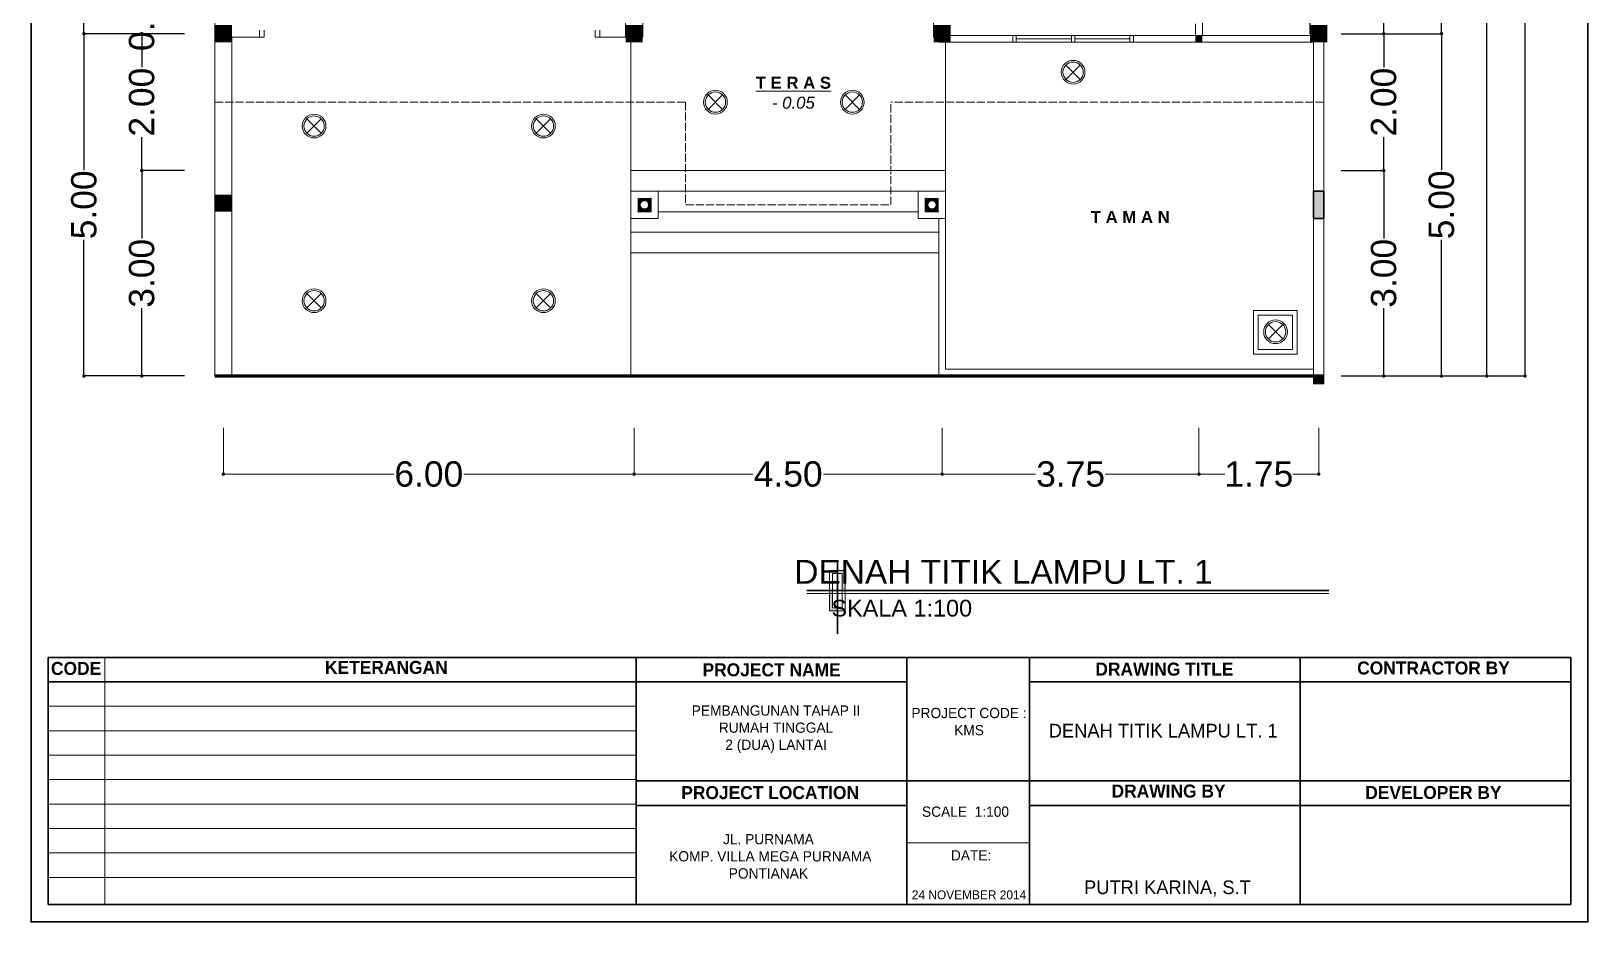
# Model space of a CAD drawing. Header units: millimetres. Extents: x 2206 to 4480, y 1579 to 6166.
# Drawn here: x 2206 to 4480, y 1579 to 2880 of the extents above; entities that cross this region are included whole.
import ezdxf

# ---------------------------------------------------------------- set-up
doc = ezdxf.new("R2010")
doc.units = ezdxf.units.MM
doc.linetypes.add('ACAD_ISO02W100', pattern=[15, 12, -3])
doc.layers.add('1', color=7, linetype='Continuous')
for name, color, linetype, lineweight in [('A_DEN_TEXT', 7, 'Continuous', 0), ('Dimensi', 7, 'Continuous', 5), ('Dinding', 7, 'Continuous', 15), ('lampu', 1, 'Continuous', 30), ('Lantai_Arsir', 8, 'Continuous', 5), ('Tangga', 250, 'Continuous', 9)]:
    doc.layers.add(name, color=color, linetype=linetype, lineweight=lineweight)
doc.styles.add('kop1', font='swisscl.ttf')
doc.styles.get("Standard").update_dxf_attribs({"font": 'arial.ttf'})
doc.dimstyles.get("Standard").update_dxf_attribs({"dimtxt": 30, "dimasz": 5, "dimexe": 2, "dimexo": 20, "dimgap": 3, "dimtad": 0, "dimlfac": 0.01, "dimzin": 0, "dimdsep": 46, "dimtxsty": 'Standard', "dimblk": 'DOT', "dimcen": 0.09, "dimadec": 0, "dimazin": 0, "dimtfac": 1, "dimtofl": 0, "dimtmove": 0, "dimatfit": 3, "dimldrblk": 'DOT', "dimfxl": 0.18, "dimtolj": 1, "dimtzin": 0, "dimarcsym": 0})

# ---------------------------------------------------------------- blocks, each defined once
blk = doc.blocks.new('_Dot')
at = {"color": 0, "linetype": 'ByBlock', "lineweight": -2}
blk.add_line((-0.5, 0), (-1, 0), dxfattribs=at)
at = {"color": 0, "linetype": 'ByBlock', "const_width": 0.5}
blk.add_lwpolyline([(-0.25, 0, 1), (0.25, 0, 1)], format="xyb", close=True, dxfattribs=at)
blk = doc.blocks.new('*D71')
at = {"layer": 'Defpoints', "color": 0}
for p in [(2487.3, 2320.8), (3087.3, 2320.8), (3087.3, 2233)]:
    blk.add_point(p, dxfattribs=at)
at = {"layer": 'Dimensi', "color": 0}
for p, q in [((2487.3, 2300.8), (2487.3, 2231)), ((3087.3, 2300.8), (3087.3, 2231)), ((2492.3, 2233), (2736.2, 2233)), ((3082.3, 2233), (2838.3, 2233))]:
    blk.add_line(p, q, dxfattribs=at)
at = {"layer": 'Dimensi', "color": 0, "xscale": 5, "yscale": 5, "zscale": 5, "rotation": 180}
blk.add_blockref('_Dot', (2487.3, 2233), dxfattribs=at)
at = {"layer": 'Dimensi', "color": 0, "xscale": 5, "yscale": 5, "zscale": 5}
blk.add_blockref('_Dot', (3087.3, 2233), dxfattribs=at)
at = {"layer": 'Dimensi', "color": 0, "insert": (2787.3, 2233), "char_height": 37, "attachment_point": 5}
blk.add_mtext('\\A1;6.00', dxfattribs=at)
blk = doc.blocks.new('*D72')
at = {"layer": 'Defpoints', "color": 0}
for p in [(3087.3, 2320.8), (3537.3, 2320.8), (3537.3, 2233)]:
    blk.add_point(p, dxfattribs=at)
at = {"layer": 'Dimensi', "color": 0}
for p, q in [((3087.3, 2300.8), (3087.3, 2231)), ((3537.3, 2300.8), (3537.3, 2231)), ((3092.3, 2233), (3260.5, 2233)), ((3532.3, 2233), (3364, 2233))]:
    blk.add_line(p, q, dxfattribs=at)
at = {"layer": 'Dimensi', "color": 0, "xscale": 5, "yscale": 5, "zscale": 5, "rotation": 180}
blk.add_blockref('_Dot', (3087.3, 2233), dxfattribs=at)
at = {"layer": 'Dimensi', "color": 0, "xscale": 5, "yscale": 5, "zscale": 5}
blk.add_blockref('_Dot', (3537.3, 2233), dxfattribs=at)
at = {"layer": 'Dimensi', "color": 0, "insert": (3312.3, 2233), "char_height": 37, "attachment_point": 5}
blk.add_mtext('\\A1;4.50', dxfattribs=at)
blk = doc.blocks.new('*D73')
at = {"layer": 'Defpoints', "color": 0}
for p in [(2283.5, 2876.4), (2398.2, 2876.4), (2398.2, 2376.4)]:
    blk.add_point(p, dxfattribs=at)
at = {"layer": 'Dimensi', "color": 0, "lineweight": -2}
for p, q in [((2378.2, 2876.4), (2281.5, 2876.4)), ((2283.5, 2871.4), (2283.5, 2677.4)), ((2283.5, 2381.4), (2283.5, 2575.4)), ((2378.2, 2376.4), (2281.5, 2376.4))]:
    blk.add_line(p, q, dxfattribs=at)
at = {"layer": 'Dimensi', "color": 0, "lineweight": -2, "xscale": 5, "yscale": 5, "zscale": 5}
for p, rotation in [((2283.5, 2876.4), 90), ((2283.5, 2376.4), 270)]:
    blk.add_blockref('_Dot', p, dxfattribs=dict(at, rotation=rotation))
at = {"layer": 'Dimensi', "color": 0, "insert": (2283.5, 2626.4), "char_height": 37, "attachment_point": 5, "rotation": 90}
blk.add_mtext('\\A1;5.00', dxfattribs=at)
blk = doc.blocks.new('*D75')
at = {"layer": 'Defpoints', "color": 0}
for p in [(3537.3, 2320.8), (3912.3, 2320.8), (3912.3, 2233)]:
    blk.add_point(p, dxfattribs=at)
at = {"layer": 'Dimensi', "color": 0}
for p, q in [((3537.3, 2300.8), (3537.3, 2231)), ((3912.3, 2300.8), (3912.3, 2231)), ((3542.3, 2233), (3673.6, 2233)), ((3907.3, 2233), (3775.9, 2233))]:
    blk.add_line(p, q, dxfattribs=at)
at = {"layer": 'Dimensi', "color": 0, "xscale": 5, "yscale": 5, "zscale": 5, "rotation": 180}
blk.add_blockref('_Dot', (3537.3, 2233), dxfattribs=at)
at = {"layer": 'Dimensi', "color": 0, "xscale": 5, "yscale": 5, "zscale": 5}
blk.add_blockref('_Dot', (3912.3, 2233), dxfattribs=at)
at = {"layer": 'Dimensi', "color": 0, "insert": (3724.8, 2233), "char_height": 37, "attachment_point": 5}
blk.add_mtext('\\A1;3.75', dxfattribs=at)
blk = doc.blocks.new('*D76')
at = {"layer": 'Defpoints', "color": 0}
for p in [(3912.3, 2320.8), (4087.3, 2320.8), (3912.3, 2233)]:
    blk.add_point(p, dxfattribs=at)
at = {"layer": 'Dimensi', "color": 0}
for p, q in [((3912.3, 2300.8), (3912.3, 2231)), ((4087.3, 2300.8), (4087.3, 2231)), ((3917.3, 2233), (3950.3, 2233)), ((4082.3, 2233), (4049.2, 2233))]:
    blk.add_line(p, q, dxfattribs=at)
at = {"layer": 'Dimensi', "color": 0, "xscale": 5, "yscale": 5, "zscale": 5, "rotation": 180}
blk.add_blockref('_Dot', (3912.3, 2233), dxfattribs=at)
at = {"layer": 'Dimensi', "color": 0, "xscale": 5, "yscale": 5, "zscale": 5}
blk.add_blockref('_Dot', (4087.3, 2233), dxfattribs=at)
at = {"layer": 'Dimensi', "color": 0, "insert": (3999.8, 2233), "char_height": 37, "attachment_point": 5}
blk.add_mtext('\\A1;1.75', dxfattribs=at)
blk = doc.blocks.new('*D78')
at = {"layer": 'Defpoints', "color": 0}
for p in [(2283.5, 3576.4), (2430.4, 3576.4), (2365.9, 2876.4)]:
    blk.add_point(p, dxfattribs=at)
at = {"layer": 'Dimensi', "color": 0, "lineweight": -2}
for p, q in [((2410.4, 3576.4), (2281.5, 3576.4)), ((2283.5, 3571.4), (2283.5, 3277.3)), ((2283.5, 2881.4), (2283.5, 3175.6)), ((2345.9, 2876.4), (2281.5, 2876.4))]:
    blk.add_line(p, q, dxfattribs=at)
at = {"layer": 'Dimensi', "color": 0, "lineweight": -2, "xscale": 5, "yscale": 5, "zscale": 5}
for p, rotation in [((2283.5, 3576.4), 90), ((2283.5, 2876.4), 270)]:
    blk.add_blockref('_Dot', p, dxfattribs=dict(at, rotation=rotation))
at = {"layer": 'Dimensi', "color": 0, "insert": (2283.5, 3226.4), "char_height": 37, "attachment_point": 5, "rotation": 90}
blk.add_mtext('\\A1;7.00', dxfattribs=at)
blk = doc.blocks.new('*D79')
at = {"layer": 'Defpoints', "color": 0}
for p in [(2367.9, 2876.4), (2450.4, 2876.4), (2450.4, 2676.4)]:
    blk.add_point(p, dxfattribs=at)
at = {"layer": 'Dimensi', "color": 0, "lineweight": -2}
for p, q in [((2430.4, 2876.4), (2365.9, 2876.4)), ((2367.9, 2871.4), (2367.9, 2827.7)), ((2367.9, 2681.4), (2367.9, 2725.1)), ((2430.4, 2676.4), (2365.9, 2676.4))]:
    blk.add_line(p, q, dxfattribs=at)
at = {"layer": 'Dimensi', "color": 0, "lineweight": -2, "xscale": 5, "yscale": 5, "zscale": 5}
for p, rotation in [((2367.9, 2876.4), 90), ((2367.9, 2676.4), 270)]:
    blk.add_blockref('_Dot', p, dxfattribs=dict(at, rotation=rotation))
at = {"layer": 'Dimensi', "color": 0, "insert": (2367.9, 2776.4), "char_height": 37, "attachment_point": 5, "rotation": 90}
blk.add_mtext('\\A1;2.00', dxfattribs=at)
blk = doc.blocks.new('*D80')
at = {"layer": 'Defpoints', "color": 0}
for p in [(2367.9, 2676.4), (2450.4, 2676.4), (2450.4, 2376.4)]:
    blk.add_point(p, dxfattribs=at)
at = {"layer": 'Dimensi', "color": 0, "lineweight": -2}
for p, q in [((2430.4, 2676.4), (2365.9, 2676.4)), ((2367.9, 2671.4), (2367.9, 2577.4)), ((2367.9, 2381.4), (2367.9, 2475.5)), ((2430.4, 2376.4), (2365.9, 2376.4))]:
    blk.add_line(p, q, dxfattribs=at)
at = {"layer": 'Dimensi', "color": 0, "lineweight": -2, "xscale": 5, "yscale": 5, "zscale": 5}
for p, rotation in [((2367.9, 2676.4), 90), ((2367.9, 2376.4), 270)]:
    blk.add_blockref('_Dot', p, dxfattribs=dict(at, rotation=rotation))
at = {"layer": 'Dimensi', "color": 0, "insert": (2367.9, 2526.4), "char_height": 37, "attachment_point": 5, "rotation": 90}
blk.add_mtext('\\A1;3.00', dxfattribs=at)
blk = doc.blocks.new('*D81')
at = {"layer": 'Defpoints', "color": 0}
for p in [(2367.9, 2926.4), (2450.4, 2926.4), (2450.4, 2876.4)]:
    blk.add_point(p, dxfattribs=at)
at = {"layer": 'Dimensi', "color": 0, "lineweight": -2}
for p, q in [((2367.9, 2931.4), (2367.9, 2936.4)), ((2430.4, 2926.4), (2365.9, 2926.4)), ((2430.4, 2876.4), (2365.9, 2876.4)), ((2367.9, 2871.4), (2367.9, 2866.4))]:
    blk.add_line(p, q, dxfattribs=at)
at = {"layer": 'Dimensi', "color": 0, "lineweight": -2, "xscale": 5, "yscale": 5, "zscale": 5}
for p, rotation in [((2367.9, 2926.4), 270), ((2367.9, 2876.4), 90)]:
    blk.add_blockref('_Dot', p, dxfattribs=dict(at, rotation=rotation))
at = {"layer": 'Dimensi', "color": 0, "insert": (2367.9, 2901.4), "char_height": 37, "attachment_point": 5, "rotation": 90}
blk.add_mtext('\\A1;0.50', dxfattribs=at)
blk = doc.blocks.new('*D84')
at = {"layer": 'Defpoints', "color": 0}
for p in [(4152, 2876.4), (4266.6, 2876.4), (4152, 2376.4)]:
    blk.add_point(p, dxfattribs=at)
at = {"layer": 'Dimensi', "color": 0, "lineweight": -2}
for p, q in [((4172, 2876.4), (4268.6, 2876.4)), ((4266.6, 2871.4), (4266.6, 2677.4)), ((4266.6, 2381.4), (4266.6, 2575.4)), ((4172, 2376.4), (4268.6, 2376.4))]:
    blk.add_line(p, q, dxfattribs=at)
at = {"layer": 'Dimensi', "color": 0, "lineweight": -2, "xscale": 5, "yscale": 5, "zscale": 5}
for p, rotation in [((4266.6, 2876.4), 90), ((4266.6, 2376.4), 270)]:
    blk.add_blockref('_Dot', p, dxfattribs=dict(at, rotation=rotation))
at = {"layer": 'Dimensi', "color": 0, "insert": (4266.6, 2626.4), "char_height": 37, "attachment_point": 5, "rotation": 90}
blk.add_mtext('\\A1;5.00', dxfattribs=at)
blk = doc.blocks.new('*D86')
at = {"layer": 'Defpoints', "color": 0}
for p in [(4080.4, 3326.4), (4266.6, 3326.4), (4184.2, 2876.4)]:
    blk.add_point(p, dxfattribs=at)
at = {"layer": 'Dimensi', "color": 0, "lineweight": -2}
for p, q in [((4100.4, 3326.4), (4268.6, 3326.4)), ((4266.6, 3321.4), (4266.6, 3153.2)), ((4266.6, 2881.4), (4266.6, 3049.7)), ((4204.2, 2876.4), (4268.6, 2876.4))]:
    blk.add_line(p, q, dxfattribs=at)
at = {"layer": 'Dimensi', "color": 0, "lineweight": -2, "xscale": 5, "yscale": 5, "zscale": 5}
for p, rotation in [((4266.6, 3326.4), 90), ((4266.6, 2876.4), 270)]:
    blk.add_blockref('_Dot', p, dxfattribs=dict(at, rotation=rotation))
at = {"layer": 'Dimensi', "color": 0, "insert": (4266.6, 3101.4), "char_height": 37, "attachment_point": 5, "rotation": 90}
blk.add_mtext('\\A1;4.50', dxfattribs=at)
blk = doc.blocks.new('*D87')
at = {"layer": 'Defpoints', "color": 0}
for p in [(4099.8, 2876.4), (4182.2, 2876.4), (4099.8, 2676.4)]:
    blk.add_point(p, dxfattribs=at)
at = {"layer": 'Dimensi', "color": 0, "lineweight": -2}
for p, q in [((4119.8, 2876.4), (4184.2, 2876.4)), ((4182.2, 2871.4), (4182.2, 2827.7)), ((4182.2, 2681.4), (4182.2, 2725.1)), ((4119.8, 2676.4), (4184.2, 2676.4))]:
    blk.add_line(p, q, dxfattribs=at)
at = {"layer": 'Dimensi', "color": 0, "lineweight": -2, "xscale": 5, "yscale": 5, "zscale": 5}
for p, rotation in [((4182.2, 2876.4), 90), ((4182.2, 2676.4), 270)]:
    blk.add_blockref('_Dot', p, dxfattribs=dict(at, rotation=rotation))
at = {"layer": 'Dimensi', "color": 0, "insert": (4182.2, 2776.4), "char_height": 37, "attachment_point": 5, "rotation": 90}
blk.add_mtext('\\A1;2.00', dxfattribs=at)
blk = doc.blocks.new('*D88')
at = {"layer": 'Defpoints', "color": 0}
for p in [(4099.8, 2676.4), (4182.2, 2676.4), (4099.8, 2376.4)]:
    blk.add_point(p, dxfattribs=at)
at = {"layer": 'Dimensi', "color": 0, "lineweight": -2}
for p, q in [((4119.8, 2676.4), (4184.2, 2676.4)), ((4182.2, 2671.4), (4182.2, 2577.4)), ((4182.2, 2381.4), (4182.2, 2475.5)), ((4119.8, 2376.4), (4184.2, 2376.4))]:
    blk.add_line(p, q, dxfattribs=at)
at = {"layer": 'Dimensi', "color": 0, "lineweight": -2, "xscale": 5, "yscale": 5, "zscale": 5}
for p, rotation in [((4182.2, 2676.4), 90), ((4182.2, 2376.4), 270)]:
    blk.add_blockref('_Dot', p, dxfattribs=dict(at, rotation=rotation))
at = {"layer": 'Dimensi', "color": 0, "insert": (4182.2, 2526.4), "char_height": 37, "attachment_point": 5, "rotation": 90}
blk.add_mtext('\\A1;3.00', dxfattribs=at)
blk = doc.blocks.new('*D89')
at = {"layer": 'Defpoints', "color": 0}
for p in [(4182.2, 4576.4), (4332.9, 4576.4), (4183.8, 2376.4)]:
    blk.add_point(p, dxfattribs=at)
at = {"layer": 'Dimensi', "color": 0, "lineweight": -2}
for p, q in [((4202.2, 4576.4), (4334.9, 4576.4)), ((4332.9, 4571.4), (4332.9, 3542.1)), ((4332.9, 2381.4), (4332.9, 3410.8)), ((4203.8, 2376.4), (4334.9, 2376.4))]:
    blk.add_line(p, q, dxfattribs=at)
at = {"layer": 'Dimensi', "color": 0, "lineweight": -2, "xscale": 5, "yscale": 5, "zscale": 5}
for p, rotation in [((4332.9, 4576.4), 90), ((4332.9, 2376.4), 270)]:
    blk.add_blockref('_Dot', p, dxfattribs=dict(at, rotation=rotation))
at = {"layer": 'Dimensi', "color": 0, "insert": (4332.9, 3476.4), "char_height": 37, "attachment_point": 5, "rotation": 90}
blk.add_mtext('\\A1;22.00', dxfattribs=at)
blk = doc.blocks.new('*D90')
at = {"layer": 'Defpoints', "color": 0}
for p in [(4099.5, 3151.2), (4182.2, 3151.2), (4099.8, 2876.4)]:
    blk.add_point(p, dxfattribs=at)
at = {"layer": 'Dimensi', "color": 0, "lineweight": -2}
for p, q in [((4119.5, 3151.2), (4184.2, 3151.2)), ((4182.2, 3146.2), (4182.2, 3065.3)), ((4182.2, 2881.4), (4182.2, 2962.3)), ((4119.8, 2876.4), (4184.2, 2876.4))]:
    blk.add_line(p, q, dxfattribs=at)
at = {"layer": 'Dimensi', "color": 0, "lineweight": -2, "xscale": 5, "yscale": 5, "zscale": 5}
for p, rotation in [((4182.2, 3151.2), 90), ((4182.2, 2876.4), 270)]:
    blk.add_blockref('_Dot', p, dxfattribs=dict(at, rotation=rotation))
at = {"layer": 'Dimensi', "color": 0, "insert": (4182.2, 3013.8), "char_height": 37, "attachment_point": 5, "rotation": 90}
blk.add_mtext('\\A1;2.75', dxfattribs=at)
blk = doc.blocks.new('*D106')
at = {"layer": 'Defpoints', "color": 0}
for p in [(4087.3, 4926), (4388.6, 4926), (4266.6, 2376.4)]:
    blk.add_point(p, dxfattribs=at)
at = {"layer": 'Dimensi', "color": 0, "lineweight": -2}
for p, q in [((4107.3, 4926), (4390.6, 4926)), ((4388.6, 4921), (4388.6, 3670.9)), ((4388.6, 2381.4), (4388.6, 3539.5)), ((4286.6, 2376.4), (4390.6, 2376.4))]:
    blk.add_line(p, q, dxfattribs=at)
at = {"layer": 'Dimensi', "color": 0, "lineweight": -2, "xscale": 5, "yscale": 5, "zscale": 5}
for p, rotation in [((4388.6, 4926), 90), ((4388.6, 2376.4), 270)]:
    blk.add_blockref('_Dot', p, dxfattribs=dict(at, rotation=rotation))
at = {"layer": 'Dimensi', "color": 0, "insert": (4388.6, 3605.2), "char_height": 37, "attachment_point": 5, "rotation": 90}
blk.add_mtext('\\A1;25.50', dxfattribs=at)

msp = doc.modelspace()

# ---------------------------------------------------------------- hatches: boundary and pattern name
at = {"layer": '1', "linetype": 'ByBlock'}
h = msp.add_hatch(color=256, dxfattribs=at)
h.dxf.hatch_style = 1
h.paths.add_polyline_path([(3917.253, 2873.934), (3907.253, 2873.934), (3907.253, 2863.934), (3917.253, 2863.934)])
at = {"layer": 'A_DEN_TEXT'}
h = msp.add_hatch(color=256, dxfattribs=at)
h.paths.add_polyline_path([(3384.159, 2092.378), (3395.734, 2092.378), (3395.734, 2062.78), (3391.18, 2062.78), (3391.18, 2087.824), (3384.159, 2087.824)])
h.paths.add_polyline_path([(3372.585, 2062.78), (3377.138, 2062.78), (3377.138, 2058.546), (3372.585, 2058.546)])
h.paths.add_polyline_path([(3372.585, 2058.546), (3377.138, 2058.546), (3377.138, 2037.735), (3384.159, 2037.735), (3384.159, 2033.182), (3372.585, 2033.182)])
at = {"layer": 'Dinding'}
for color, points in [(256, [(2499.753, 2888.934), (2474.753, 2888.934), (2474.753, 2863.934), (2499.753, 2863.934)]), (256, [(3099.753, 2888.934), (3074.753, 2888.934), (3074.753, 2863.934), (3099.753, 2863.934)]), (256, [(3549.753, 2888.934), (3524.753, 2888.934), (3524.753, 2863.934), (3549.753, 2863.934)]), (256, [(4099.753, 2888.934), (4074.753, 2888.934), (4074.753, 2863.934), (4099.753, 2863.934)]), (256, [(4074.753, 2888.934), (4099.753, 2888.934), (4099.753, 2863.934), (4074.753, 2863.934)]), (256, [(2499.753, 2641.434), (2474.753, 2641.434), (2474.753, 2616.434), (2499.753, 2616.434)]), (0, [(4079.753, 2646.434), (4079.753, 2606.434), (4094.753, 2606.434), (4094.753, 2646.434)]), (0, [(4094.753, 2646.434), (4094.753, 2606.434), (4079.753, 2606.434), (4079.753, 2646.434)]), (0, [(4094.753, 2646.434), (4094.753, 2606.434), (4079.753, 2606.434), (4079.753, 2646.434)]), (0, [(4079.753, 2646.434), (4079.753, 2606.434), (4094.753, 2606.434), (4094.753, 2646.434)]), (0, [(4079.753, 2646.434), (4079.753, 2606.434), (4094.753, 2606.434), (4094.753, 2646.434)]), (0, [(4079.753, 2606.434), (4094.753, 2606.434), (4094.753, 2646.434), (4079.753, 2646.434)]), (0, [(4094.753, 2646.434), (4094.753, 2606.434), (4079.753, 2606.434), (4079.753, 2646.434)]), (0, [(4094.753, 2606.434), (4079.753, 2606.434), (4079.753, 2646.434), (4094.753, 2646.434)])]:
    msp.add_hatch(color=color, dxfattribs=at).paths.add_polyline_path(points)
h = msp.add_hatch(color=256, dxfattribs=at)
h.paths.add_polyline_path([(3112.253, 2636.434), (3092.253, 2636.434), (3092.253, 2616.434), (3112.253, 2616.434)])
h.paths.add_polyline_path([(3108.294, 2626.434, 1), (3096.211, 2626.434, 1)], flags=16)
h = msp.add_hatch(color=256, dxfattribs=at)
h.paths.add_polyline_path([(3512.253, 2636.434), (3532.253, 2636.434), (3532.253, 2616.434), (3512.253, 2616.434)])
h.paths.add_polyline_path([(3516.211, 2626.434, -1), (3528.294, 2626.434, -1)], flags=16)
at = {"layer": 'Dinding', "linetype": 'ByBlock', "lineweight": 5}
for points in [[(4079.753, 2376.434), (4094.753, 2376.434), (4094.753, 2364.845), (4079.753, 2364.845)], [(4094.753, 2376.434), (4079.753, 2376.434), (4079.753, 2364.845), (4094.753, 2364.845)]]:
    msp.add_hatch(color=256, dxfattribs=at).paths.add_polyline_path(points)

# ---------------------------------------------------------------- linework, layer by layer
at = {"linetype": 'ByBlock', "lineweight": 30}
for p, q in [((2231.341, 1965.215), (2231.341, 1604.215)), ((4455.437, 1965.215), (2231.341, 1965.215)), ((3090.007, 1965.215), (3090.007, 1604.215)), ((3485.334, 1965.215), (3485.334, 1604.215)), ((3664.783, 1965.215), (3664.783, 1604.215)), ((4060.11, 1965.215), (4060.11, 1604.215)), ((4455.437, 1965.215), (4455.437, 1604.215)), ((3485.334, 1929.508), (2231.341, 1929.508)), ((4455.437, 1929.508), (3664.783, 1929.508)), ((4455.437, 1784.715), (3090.007, 1784.715)), ((3485.334, 1749.008), (3090.007, 1749.008)), ((4455.437, 1749.008), (3664.783, 1749.008)), ((3880.66, 1749.008), (3664.783, 1749.008)), ((4455.437, 1604.215), (2231.341, 1604.215))]:
    msp.add_line(p, q, dxfattribs=at)
msp.add_lwpolyline([(2206.36, 6165.541), (4480.418, 6165.541), (4480.418, 1578.902), (2206.36, 1578.902)], close=True, dxfattribs=at)
for points in [[(4094.753, 2646.434), (4094.753, 2606.434), (4079.753, 2606.434), (4079.753, 2646.434), (4094.753, 2646.434)], [(4079.753, 2646.434), (4079.753, 2606.434), (4094.753, 2606.434), (4094.753, 2646.434), (4079.753, 2646.434)], [(4079.753, 2646.434), (4079.753, 2606.434), (4094.753, 2606.434), (4094.753, 2646.434), (4079.753, 2646.434)], [(4094.753, 2646.434), (4094.753, 2606.434), (4079.753, 2606.434), (4079.753, 2646.434), (4094.753, 2646.434)], [(4079.753, 2646.434), (4079.753, 2606.434), (4094.753, 2606.434), (4094.753, 2646.434), (4079.753, 2646.434)], [(4094.753, 2646.434), (4094.753, 2606.434), (4079.753, 2606.434), (4079.753, 2646.434), (4094.753, 2646.434)], [(4094.753, 2646.434), (4094.753, 2606.434), (4079.753, 2606.434), (4079.753, 2646.434), (4094.753, 2646.434)], [(4079.753, 2646.434), (4079.753, 2606.434), (4094.753, 2606.434), (4094.753, 2646.434), (4079.753, 2646.434)]]:
    msp.add_lwpolyline(points)
at = {"layer": '1', "linetype": 'ByBlock'}
msp.add_line((4074.753, 2876.434), (4074.753, 2976.434), dxfattribs=at)
at = {"layer": 'A_DEN_TEXT', "lineweight": 30}
for p, q in [((3384.159, 2107.346), (3384.159, 1999.765)), ((4101.859, 2062.78), (3339.594, 2062.78)), ((3803.151, 2062.78), (3382.694, 2062.78))]:
    msp.add_line(p, q, dxfattribs=at)
at = {"layer": 'A_DEN_TEXT'}
for p, q in [((3932.061, 2058.546), (3339.594, 2058.546)), ((4101.859, 2058.546), (3382.694, 2058.546))]:
    msp.add_line(p, q, dxfattribs=at)
for points in [[(3395.734, 2033.182), (3372.585, 2033.182), (3372.585, 2092.378), (3395.734, 2092.378)], [(3391.18, 2037.735), (3377.138, 2037.735), (3377.138, 2087.824), (3391.18, 2087.824)]]:
    msp.add_lwpolyline(points, close=True, dxfattribs=at)
at = {"layer": 'Dimensi'}
for p, q in [((2539.753, 2881.434), (2539.753, 2871.434)), ((2546.753, 2881.434), (2546.753, 2871.434)), ((3030.253, 2881.434), (3030.253, 2871.434)), ((3037.253, 2881.434), (3037.253, 2871.434)), ((3082.253, 2871.434), (3082.253, 2676.434)), ((3542.253, 2871.434), (3542.253, 2676.434)), ((3542.253, 2676.434), (3082.253, 2676.434)), ((3082.253, 2676.434), (3082.253, 2376.434)), ((3542.253, 2646.434), (3082.253, 2646.434)), ((3502.253, 2616.434), (3122.253, 2616.434)), ((3532.253, 2586.434), (3082.253, 2586.434)), ((3532.253, 2556.434), (3082.253, 2556.434)), ((2494.753, 2376.434), (4079.753, 2376.434))]:
    msp.add_line(p, q, dxfattribs=at)
for points in [[(3082.253, 2646.434), (3122.253, 2646.434), (3122.253, 2606.434), (3082.253, 2606.434), (3082.253, 2646.434)], [(3542.253, 2646.434), (3502.253, 2646.434), (3502.253, 2606.434), (3542.253, 2606.434), (3542.253, 2646.434)]]:
    msp.add_lwpolyline(points, dxfattribs=at)
at = {"layer": 'Dinding'}
for p, q in [((2474.753, 2376.434), (2474.753, 4913.501)), ((3074.753, 2871.434), (3074.753, 3563.934)), ((3099.753, 2871.434), (3099.753, 2921.434)), ((3524.753, 2871.434), (3524.753, 2921.434)), ((3907.253, 2873.934), (3907.253, 2890.934)), ((3907.253, 2873.934), (3907.253, 2890.934)), ((3917.253, 2873.934), (3917.253, 2893.934)), ((2494.753, 2871.434), (2546.753, 2871.434)), ((2499.753, 2376.434), (2499.753, 2871.434)), ((3030.253, 2871.434), (3092.253, 2871.434)), ((3542.253, 2881.434), (3542.253, 2871.434)), ((3542.253, 2873.934), (3942.003, 2873.934)), ((3542.253, 2871.434), (3542.253, 2386.434)), ((3773.253, 2873.934), (4079.753, 2873.934)), ((4079.753, 2376.434), (4079.753, 2871.434)), ((4079.753, 2376.434), (4079.753, 2871.434)), ((4079.753, 2376.434), (4079.753, 2871.434)), ((4079.753, 2376.434), (4079.753, 2871.434)), ((4079.753, 2376.434), (4079.753, 2871.434)), ((4079.753, 2376.434), (4079.753, 2871.434)), ((4079.753, 2376.434), (4079.753, 2871.434)), ((4079.753, 2376.434), (4079.753, 2871.434)), ((4094.753, 2376.434), (4094.753, 2871.434)), ((4094.753, 2376.434), (4094.753, 2871.434)), ((4094.753, 2376.434), (4094.753, 2871.434)), ((4094.753, 2376.434), (4094.753, 2871.434)), ((4094.753, 2376.434), (4094.753, 2871.434)), ((4094.753, 2376.434), (4094.753, 2871.434)), ((4094.753, 2376.434), (4094.753, 2871.434)), ((4094.753, 2376.434), (4094.753, 2871.434)), ((3532.253, 2863.934), (4079.753, 2863.934)), ((4001.003, 2863.934), (3996.003, 2863.934)), ((3092.253, 2616.434), (3112.253, 2616.434)), ((3112.253, 2616.434), (3112.253, 2636.434)), ((3512.253, 2616.434), (3512.253, 2636.434)), ((3532.253, 2616.434), (3512.253, 2616.434)), ((3532.253, 2606.434), (3532.253, 2376.434)), ((2479.753, 2376.434), (2494.753, 2376.434)), ((3542.253, 2386.434), (4079.753, 2386.434)), ((4079.753, 2376.434), (4087.253, 2376.434)), ((4079.753, 2376.434), (4087.253, 2376.434)), ((4079.753, 2376.434), (4087.253, 2376.434)), ((4079.753, 2376.434), (4087.253, 2376.434)), ((4079.753, 2376.434), (4087.253, 2376.434)), ((4079.753, 2376.434), (4087.253, 2376.434)), ((4079.753, 2376.434), (4087.253, 2376.434)), ((4079.753, 2376.434), (4087.253, 2376.434)), ((4094.753, 2376.434), (4087.253, 2376.434)), ((4094.753, 2376.434), (4087.253, 2376.434)), ((4094.753, 2376.434), (4087.253, 2376.434)), ((4094.753, 2376.434), (4087.253, 2376.434)), ((4094.753, 2376.434), (4087.253, 2376.434)), ((4094.753, 2376.434), (4087.253, 2376.434)), ((4094.753, 2376.434), (4087.253, 2376.434)), ((4094.753, 2376.434), (4087.253, 2376.434)), ((2313.874, 1965.215), (2313.874, 1604.215)), ((3090.007, 1893.801), (2231.341, 1893.801)), ((3090.007, 1858.094), (2231.341, 1858.094)), ((3090.007, 1822.387), (2231.341, 1822.387)), ((3090.007, 1786.68), (2231.341, 1786.68)), ((3090.007, 1750.973), (2231.341, 1750.973)), ((3090.007, 1715.266), (2231.341, 1715.266)), ((3664.783, 1694.465), (3485.334, 1694.465)), ((3090.007, 1679.559), (2231.341, 1679.559)), ((3090.007, 1643.852), (2231.341, 1643.852))]:
    msp.add_line(p, q, dxfattribs=at)
at = {"layer": 'Dinding', "linetype": 'Continuous', "lineweight": 9}
for p, q in [((3645.503, 2873.934), (3645.503, 2863.934)), ((3726.003, 2868.934), (3645.503, 2868.934)), ((3726.003, 2873.934), (3726.003, 2863.934)), ((3731.003, 2873.934), (3731.003, 2863.934)), ((3811.503, 2868.934), (3731.003, 2868.934)), ((3811.503, 2873.934), (3811.503, 2863.934))]:
    msp.add_line(p, q, dxfattribs=at)
at = {"layer": 'Dinding', "color": 0}
for p, q in [((4079.753, 2868.934), (4094.753, 2868.934)), ((4094.753, 2868.934), (4079.753, 2868.934)), ((4079.753, 2868.934), (4094.753, 2868.934)), ((4094.753, 2868.934), (4079.753, 2868.934)), ((4094.753, 2868.934), (4079.753, 2868.934)), ((4079.753, 2868.934), (4094.753, 2868.934)), ((4079.753, 2868.934), (4094.753, 2868.934)), ((4094.753, 2868.934), (4079.753, 2868.934))]:
    msp.add_line(p, q, dxfattribs=at)
at = {"layer": 'Dinding', "linetype": 'ACAD_ISO02W100'}
for p, q in [((2474.753, 2776.434), (3162.253, 2776.434)), ((3162.253, 2776.434), (3162.253, 2626.434)), ((4094.753, 2776.434), (3462.253, 2776.434)), ((3462.253, 2626.434), (3462.253, 2776.434)), ((3162.253, 2626.434), (3462.253, 2626.434))]:
    msp.add_line(p, q, dxfattribs=at)
at = {"layer": 'Dinding', "linetype": 'ByBlock', "lineweight": 60}
msp.add_line((2474.753, 2376.434), (4094.753, 2376.434), dxfattribs=at)
at = {"layer": 'Dinding', "linetype": 'Continuous', "lineweight": 9}
msp.add_lwpolyline([(3816.503, 2863.934), (3640.503, 2863.934), (3640.503, 2873.934), (3816.503, 2873.934)], close=True, dxfattribs=at)
at = {"layer": 'Dinding', "linetype": 'ByBlock', "lineweight": 5}
for points in [[(4094.753, 2376.434), (4079.753, 2376.434), (4079.753, 2364.845), (4094.753, 2364.845)], [(4079.753, 2376.434), (4094.753, 2376.434), (4094.753, 2364.845), (4079.753, 2364.845)]]:
    msp.add_lwpolyline(points, close=True, dxfattribs=at)
at = {"layer": 'Dinding'}
for centre in [(3102.253, 2626.434), (3522.253, 2626.434)]:
    msp.add_circle(centre, 6.042, dxfattribs=at)
at = {"layer": 'lampu', "color": 5, "lineweight": 9}
for p, q in [((3739.008, 2830.689), (3717.997, 2809.679)), ((3717.997, 2830.689), (3739.008, 2809.679)), ((3216.508, 2786.939), (3195.497, 2765.929)), ((3195.497, 2786.939), (3216.508, 2765.929)), ((3416.508, 2786.939), (3395.497, 2765.929)), ((3395.497, 2786.939), (3416.508, 2765.929)), ((4034.724, 2451.449), (4013.713, 2430.438)), ((4013.713, 2451.449), (4034.724, 2430.438))]:
    msp.add_line(p, q, dxfattribs=at)
at = {"layer": 'lampu', "lineweight": 9}
for p, q in [((2630.258, 2752.027), (2609.247, 2731.016)), ((2609.247, 2752.027), (2630.258, 2731.016)), ((2944.247, 2731.016), (2965.258, 2752.027)), ((2965.258, 2731.016), (2944.247, 2752.027)), ((2630.258, 2496.852), (2609.247, 2475.841)), ((2609.247, 2496.852), (2630.258, 2475.841)), ((2944.247, 2475.841), (2965.258, 2496.852)), ((2965.258, 2475.841), (2944.247, 2496.852))]:
    msp.add_line(p, q, dxfattribs=at)
at = {"layer": 'lampu', "color": 5, "lineweight": 9}
for centre, radius in [((3728.503, 2820.184), 17.333), ((3728.503, 2820.184), 14.857), ((3206.003, 2776.434), 17.333), ((3206.003, 2776.434), 14.857), ((3406.003, 2776.434), 17.333), ((3406.003, 2776.434), 14.857), ((4024.218, 2440.944), 17.333), ((4024.218, 2440.944), 14.857)]:
    msp.add_circle(centre, radius, dxfattribs=at)
at = {"layer": 'lampu', "lineweight": 9}
for centre, radius in [((2619.753, 2741.521), 17.333), ((2619.753, 2741.521), 14.857), ((2954.753, 2741.521), 17.333), ((2954.753, 2741.521), 14.857), ((2619.753, 2486.347), 17.333), ((2954.753, 2486.347), 17.333), ((2619.753, 2486.347), 14.857), ((2954.753, 2486.347), 14.857)]:
    msp.add_circle(centre, radius, dxfattribs=at)
at = {"layer": 'Lantai_Arsir'}
msp.add_line((3082.253, 2377.961), (2499.753, 2377.961), dxfattribs=at)
at = {"layer": 'Tangga', "color": 0, "linetype": 'ByBlock', "lineweight": 5}
for points in [[(4055.902, 2408.04), (3991.902, 2408.04), (3991.902, 2472.04), (4055.902, 2472.04)], [(4048.902, 2415.04), (3998.902, 2415.04), (3998.902, 2465.04), (4048.902, 2465.04)]]:
    msp.add_lwpolyline(points, close=True, dxfattribs=at)

# ---------------------------------------------------------------- texts
at = {"layer": 'A_DEN_TEXT', "attachment_point": 3, "style": 'kop1'}
for s, insert, char_height, width in [('\\pxqc;{\\fCentury Gothic|b1|i0|c0|p34;CODE}', (2574.285, 1958.656), 19, 604.54559), ('\\pxqc;{\\fCentury Gothic|b1|i0|c0|p34;KETERANGAN}', (3027.513, 1960.219), 19, 604.54559), ('\\pxqc;{\\fCentury Gothic|b1|i0|c0|p34;PROJECT NAME}', (3590.313, 1956.631), 19, 604.54559), ('\\pxqc;{\\fCentury Gothic|b1|i0|c0|p34;DRAWING TITLE}', (4164.142, 1957.694), 19, 604.54559), ('\\pxqc;{\\fCentury Gothic|b1|i0|c0|p34;CONTRACTOR BY}', (4557.185, 1959.294), 19, 604.54559), ('\\pxqc;{\\fCentury Gothic|b0|i0|c0|p34;PEMBANGUNAN TAHAP II\\PRUMAH TINGGAL\\P2 (DUA) LANTAI}', (3596.775, 1895.159), 15, 604.54559), ('\\pxqc;{\\fCentury Gothic|b0|i0|c0|p34;PROJECT CODE :\\PKMS}', (3878.692, 1891.546), 15, 604.54559), ('\\pxqc;{\\fCentury Gothic|b0|i0|c0|p34;DENAH TITIK LAMPU LT. 1}', (4193.49, 1868.237), 20, 666.8609), ('\\pxqc;{\\fCentury Gothic|b1|i0|c0|p34;PROJECT LOCATION}', (3588.178, 1777.223), 19, 604.54559), ('\\pxqc;{\\fCentury Gothic|b1|i0|c0|p34;DRAWING BY}', (4170.177, 1779.523), 19, 604.54559), ('\\pxqc;{\\fCentury Gothic|b1|i0|c0|p34;DEVELOPER BY}', (4557.059, 1777.401), 19, 604.54559), ('\\pxql;{\\fCentury Gothic|b0|i0|c0|p34;SCALE  1:100}', (4112.278, 1747.409), 15, 604.54559), ('\\pxqc;{\\fCentury Gothic|b0|i0|c0|p34;JL. PURNAMA\\P KOMP. VILLA MEGA PURNAMA\\PPONTIANAK}', (3585.633, 1707.19), 15, 604.54559), ('\\pxql;{\\fCentury Gothic|b0|i0|c0|p34;DATE:}', (4154.483, 1683.562), 15, 604.54559), ('\\pxqc;{\\fCentury Gothic|b0|i0|c0|p34;PUTRI KARINA, S.T}', (4199.67, 1639.43), 20, 666.8609), ('\\pxql;{\\fCentury Gothic|b0|i0|c0|p34;24 NOVEMBER 2014}', (4097.38, 1624.941), 13, 604.54559)]:
    msp.add_mtext(s, dxfattribs=dict(at, insert=insert, char_height=char_height, width=width))
at = {"layer": 'Dimensi', "insert": (4101.859, 2107.787), "char_height": 35, "width": 780.73853, "attachment_point": 3}
msp.add_mtext('\\pxqj;DENAH TITIK LAMPU LT. 1\\P    {\\H0.7x;SKALA 1:100}', dxfattribs=at)
at = {"layer": 'Dinding', "insert": (3695.867, 2617.484), "char_height": 17.5, "width": 232.07754, "attachment_point": 1}
msp.add_mtext('\\pxqc;{\\fArial|b1|i0|c0|p34;T A M A N}', dxfattribs=at)
at = {"layer": 'Tangga', "color": 253, "insert": (3260.25, 2813.565), "char_height": 17.5, "width": 119.14769, "attachment_point": 1}
msp.add_mtext('\\pxqc,t2;{\\fArial|b1|i0|c0|p34;\\LT E R A S\\P\\pt2,4;\\fArial|b0|i1|c0|p34;\\l- 0.05}', dxfattribs=at)

# ---------------------------------------------------------------- dimensions: what is measured, and where the dimension line sits
at = {"layer": 'Dimensi'}
for base, p1, p2, picture, middle in [((4388.639, 4926.023), (4266.63, 2376.434), (4087.253, 4926.023), '*D106', (4388.639, 3605.2)), ((4332.903, 4576.434), (4183.786, 2376.434), (4182.191, 4576.434), '*D89', (4332.903, 3476.434)), ((2367.944, 2926.434), (2450.383, 2876.434), (2450.383, 2926.434), '*D81', (2367.944, 2901.434))]:
    dim = msp.add_linear_dim(base=base, p1=p1, p2=p2, angle=90, dimstyle='Standard', override={"dimtxt": 37}, dxfattribs=at)
    dim.commit()
    dim.dimension.update_dxf_attribs({"geometry": picture, "text_midpoint": middle, "dimtype": 160})
for base, p1, p2, picture, middle in [((2283.506, 3576.434), (2365.944, 2876.434), (2430.383, 3576.434), '*D78', (2283.506, 3226.434)), ((4266.63, 3326.434), (4184.191, 2876.434), (4080.373, 3326.434), '*D86', (4266.63, 3101.434)), ((4182.191, 3151.165), (4099.753, 2876.434), (4099.498, 3151.165), '*D90', (4182.191, 3013.8)), ((2283.506, 2876.434), (2398.163, 2376.434), (2398.163, 2876.434), '*D73', (2283.506, 2626.434)), ((2367.944, 2876.434), (2450.383, 2676.434), (2450.383, 2876.434), '*D79', (2367.944, 2776.434)), ((4182.191, 2876.434), (4099.753, 2676.434), (4099.753, 2876.434), '*D87', (4182.191, 2776.434)), ((4266.63, 2876.434), (4151.972, 2376.434), (4151.972, 2876.434), '*D84', (4266.63, 2626.434)), ((2367.944, 2676.434), (2450.383, 2376.434), (2450.383, 2676.434), '*D80', (2367.944, 2526.434)), ((4182.191, 2676.434), (4099.753, 2376.434), (4099.753, 2676.434), '*D88', (4182.191, 2526.434))]:
    dim = msp.add_linear_dim(base=base, p1=p1, p2=p2, angle=90, dimstyle='Standard', override={"dimtxt": 37}, dxfattribs=at)
    dim.commit()
    dim.dimension.update_dxf_attribs({"geometry": picture, "text_midpoint": middle})
for base, p1, p2, picture, middle in [((3087.253, 2233.027), (2487.253, 2320.845), (3087.253, 2320.845), '*D71', (2787.253, 2233.027)), ((3537.253, 2233.027), (3087.253, 2320.845), (3537.253, 2320.845), '*D72', (3312.253, 2233.027)), ((3912.253, 2233.027), (3537.253, 2320.845), (3912.253, 2320.845), '*D75', (3724.753, 2233.027)), ((3912.253, 2233.027), (4087.253, 2320.845), (3912.253, 2320.845), '*D76', (3999.753, 2233.027))]:
    dim = msp.add_linear_dim(base=base, p1=p1, p2=p2, dimstyle='Standard', override={"dimtxt": 37, "dimlwd": 65535, "dimlwe": 65535}, dxfattribs=at)
    dim.commit()
    dim.dimension.update_dxf_attribs({"geometry": picture, "text_midpoint": middle})

doc.saveas('drawing.dxf')
